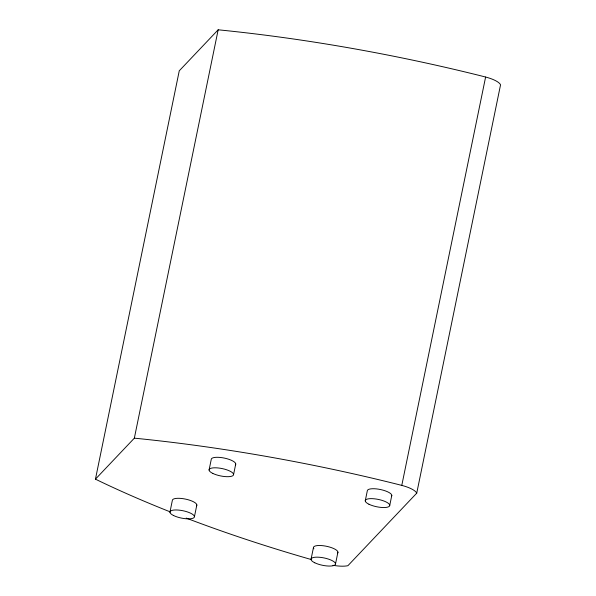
<?xml version="1.0" encoding="UTF-8"?>
<svg xmlns="http://www.w3.org/2000/svg" width="596" height="596" viewBox="0 0 596 596"><rect width="100%" height="100%" fill="white"/><g stroke="black" fill="none" stroke-linecap="round" stroke-linejoin="round"><path stroke-width="0.89" d="M170.255 511.889A573.695 172.512 11.6 0 1 95.442 479.162L179.262 70.805L218.166 29.8A573.695 172.512 11.6 0 1 480.093 75.632L485.613 77.04A19.832 5.96 11.6 0 1 500.558 84.796L416.738 493.153L347.908 565.693A19.832 5.96 11.6 0 1 332.933 565.291M95.442 479.162L134.346 438.157L218.166 29.8M169.934 512.195L172.326 500.528A12.486 3.755 11.6 0 1 185.997 499.21A12.486 3.755 11.6 0 1 196.471 505.892M194.445 516.635L196.836 504.968M209.077 470.02L211.23 459.523A12.486 3.755 11.6 0 1 224.901 458.205A12.486 3.755 11.6 0 1 235.375 464.887M233.587 474.468L235.74 463.964M311.023 559.391L313.421 547.724M335.533 563.831L337.932 552.164M365.251 500.871L367.285 490.948A12.486 3.755 11.6 0 1 380.956 489.636A12.486 3.755 11.6 0 1 391.43 496.319M389.762 505.311L391.796 495.395M416.738 493.153A19.832 5.96 11.6 0 0 401.786 485.397L485.613 77.04M401.786 485.397L396.273 483.989A573.695 172.512 11.6 0 0 134.346 438.157M311.164 559.51A573.695 172.512 11.6 0 1 186.22 518.095M313.883 548.797A12.486 3.755 11.6 0 1 325.49 546.085A12.486 3.755 11.6 0 1 337.56 553.088M368.969 504.246A12.486 3.755 11.6 0 0 389.389 506.235A12.486 3.755 11.6 0 0 374.154 498.785A12.486 3.755 11.6 0 0 368.969 504.246M212.794 473.403A12.486 3.755 11.6 0 0 233.215 475.392A12.486 3.755 11.6 0 0 217.98 467.942A12.486 3.755 11.6 0 0 212.794 473.403M173.652 515.57A12.486 3.755 11.6 0 0 194.072 517.559A12.486 3.755 11.6 0 0 178.837 510.109A12.486 3.755 11.6 0 0 173.652 515.57M314.748 562.773A12.486 3.755 11.6 0 0 335.168 564.755A12.486 3.755 11.6 0 0 319.925 557.305A12.486 3.755 11.6 0 0 314.748 562.773"/></g></svg>
